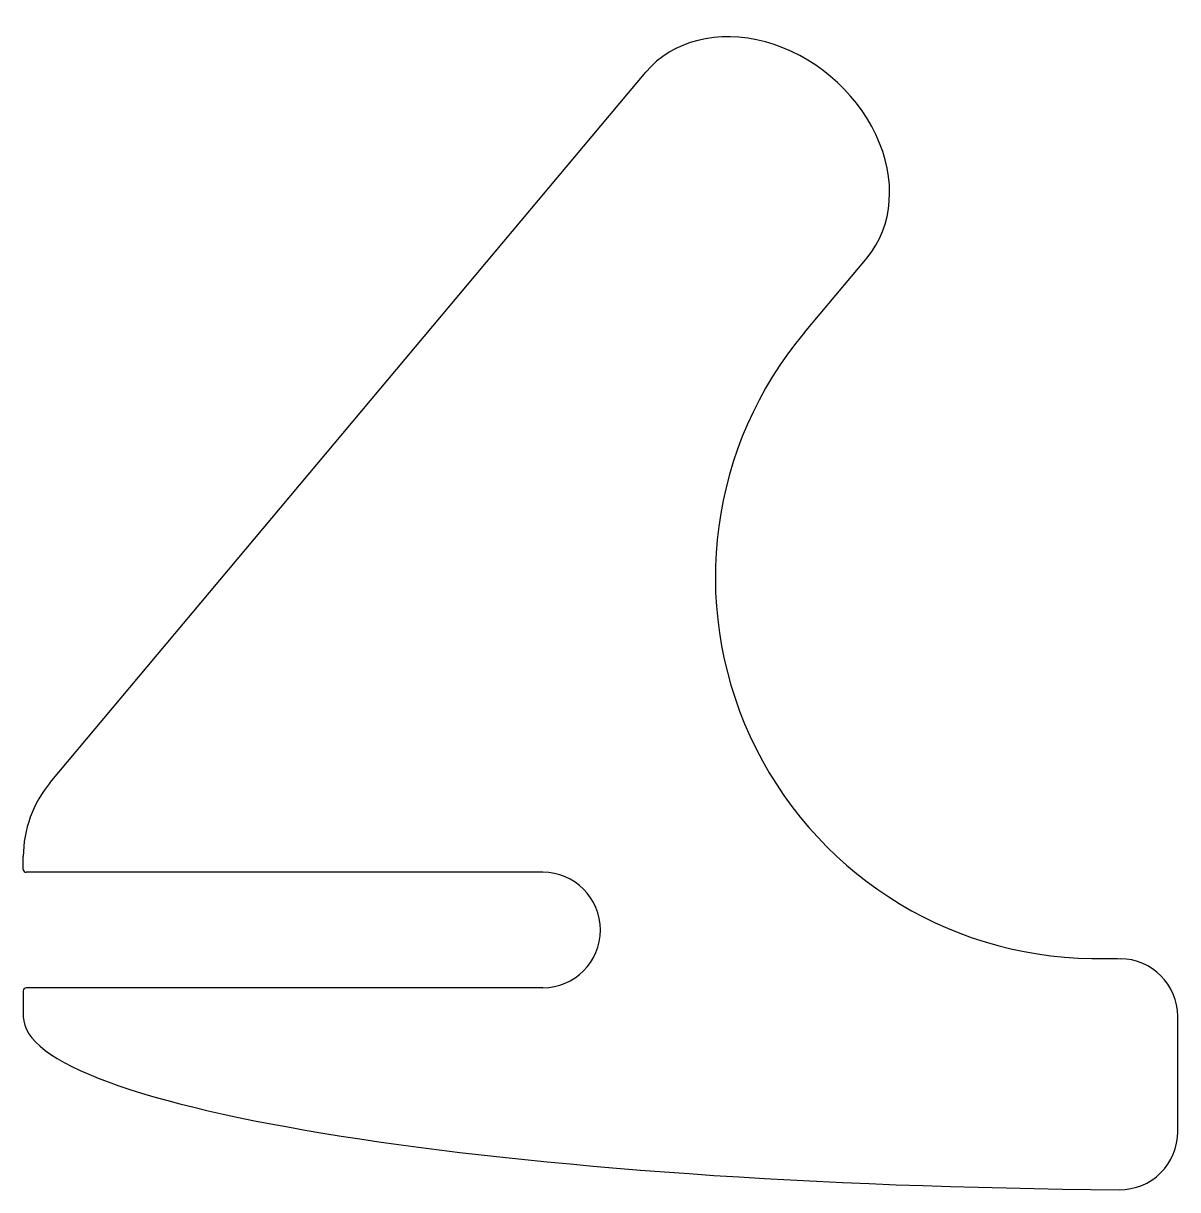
# Model space of a CAD drawing. Header units: inches. Extents: x 0 to 100, y 0 to 101.
import ezdxf

# ---------------------------------------------------------------- set-up
doc = ezdxf.new("R2010")
doc.units = ezdxf.units.IN
doc.header["$MEASUREMENT"] = 0

msp = doc.modelspace()

# ---------------------------------------------------------------- linework, layer by layer
for p, q in [((2.34, 35.27), (53.94, 96.76)), ((67.67, 74.23), (73.09, 80.69)), ((0, 27.73), (0, 28.84)), ((45, 27.48), (0.25, 27.48)), ((0, 17.23), (0, 14.98)), ((45, 17.48), (0.25, 17.48)), ((100, 5), (100, 15))]:
    msp.add_line(p, q)
for centre, radius, start, end in [((92.95, 53.02), 33, 140, 269.3396), ((10, 28.84), 10, 140, 180), ((0.25, 27.73), 0.25, 180, 270), ((45, 22.48), 5, 270, 90), ((95, 15), 5, 0, 89.5598), ((0.25, 17.23), 0.25, 90, 180), ((95, 5), 5, 269.5665, 0)]:
    msp.add_arc(centre, radius, start, end)
for centre, major_axis, ratio, start_param, end_param in [((63.51, 88.73), (9.58, -8.03), 0.8, 0, 3.141593), ((100, 14.98), (100, 0), 0.15, 3.141593, 4.661989)]:
    msp.add_ellipse(centre, major_axis=major_axis, ratio=ratio, start_param=start_param, end_param=end_param)
msp.add_open_spline([(92.57, 20.02), (93.42, 20.01), (94.26, 20.01), (95.11, 20)], degree=3)

doc.saveas('drawing.dxf')
